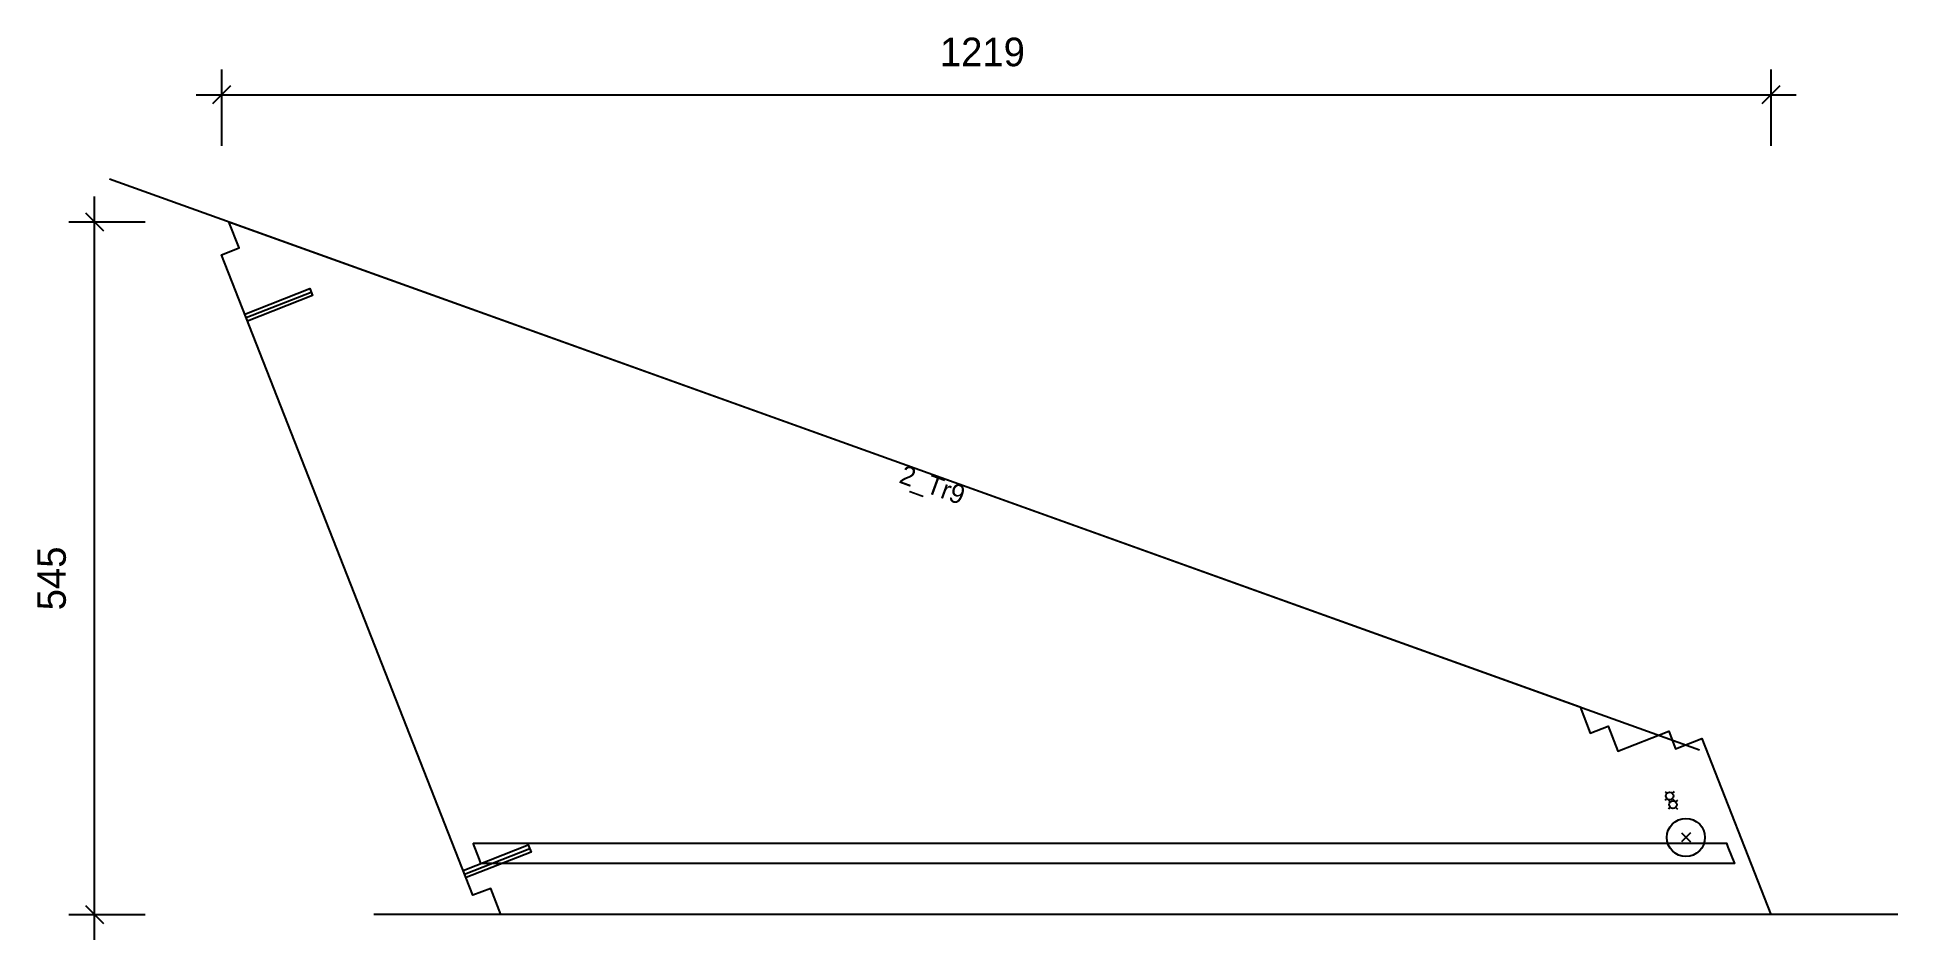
# Model space of a CAD drawing. Header units: millimetres. Extents: x -145 to 1319, y -20 to 690.
import ezdxf
from ezdxf.enums import TextEntityAlignment as Align

# ---------------------------------------------------------------- set-up
doc = ezdxf.new("R2010")
doc.units = ezdxf.units.MM
for name, color, linetype in [('CONTOUR', 7, 'CONTINUOUS'), ('CUT_RISER', 7, 'CONTINUOUS'), ('DIMLINES', 7, 'CONTINUOUS'), ('DIMLINESTEXT', 7, 'CONTINUOUS'), ('DRILLINGSOTHER', 7, 'CONTINUOUS'), ('DRILLINGSSIDE', 7, 'CONTINUOUS'), ('EXTRATREADBACKPROFILELINES', 7, 'CONTINUOUS'), ('EXTRATREADBACKPROFILELINESTEXT', 7, 'CONTINUOUS'), ('EXTRATREADFRONTPROFILELINES', 7, 'CONTINUOUS')]:
    doc.layers.add(name, color=color, linetype=linetype)

msp = doc.modelspace()

# ---------------------------------------------------------------- linework, layer by layer
at = {"layer": 'CONTOUR', "color": 0, "linetype": '0'}
msp.add_lwpolyline([(1069.053, 163.165), (1077.096, 142.688), (1091.058, 148.172), (1098.793, 128.48), (1138.816, 144.201), (1144.3, 130.239), (1164.777, 138.282), (1219.093, 0), (219.923, 0), (211.88, 20.477), (197.919, 14.993), (0, 518.874), (13.962, 524.358), (5.918, 544.835), (1069.053, 163.165)], dxfattribs=at)
at = {"layer": 'CUT_RISER', "color": 1, "linetype": '1'}
msp.add_lwpolyline([(197.927, 56), (205.927, 56), (238.27, 56), (270.612, 56), (302.955, 56), (335.297, 56), (367.64, 56), (399.983, 56), (432.325, 56), (464.668, 56), (497.01, 56), (529.353, 56), (561.695, 56), (594.038, 56), (626.38, 56), (658.723, 56), (691.066, 56), (699.066, 56), (731.408, 56), (763.751, 56), (796.093, 56), (828.436, 56), (860.778, 56), (893.121, 56), (925.464, 56), (957.806, 56), (990.149, 56), (1022.491, 56), (1054.834, 56), (1087.176, 56), (1119.519, 56), (1151.861, 56), (1184.204, 56), (1185.461, 52.8), (1190.489, 40), (1182.489, 40), (1149.879, 40), (1117.27, 40), (1084.661, 40), (1052.052, 40), (1019.442, 40), (986.833, 40), (954.224, 40), (921.615, 40), (889.006, 40), (856.396, 40), (823.787, 40), (791.178, 40), (758.569, 40), (725.959, 40), (693.35, 40), (660.741, 40), (628.132, 40), (595.523, 40), (562.913, 40), (530.304, 40), (497.695, 40), (465.086, 40), (432.476, 40), (399.867, 40), (367.258, 40), (334.649, 40), (302.04, 40), (269.43, 40), (236.821, 40), (204.212, 40), (202.955, 43.2), (197.927, 56)], dxfattribs=at)
at = {"layer": 'DIMLINES', "color": 0}
for p, q in [((0, 664.835), (0, 604.835)), ((1219.093, 664.835), (1219.093, 604.835)), ((-20, 644.835), (1239.093, 644.835)), ((7.071, 651.906), (-7.071, 637.764)), ((1226.164, 651.906), (1212.022, 637.764)), ((-100, -20), (-100, 564.835)), ((-120, 544.835), (-60, 544.835)), ((-107.071, 551.906), (-92.929, 537.764)), ((-120, 0), (-60, 0)), ((-107.071, 7.071), (-92.929, -7.071))]:
    msp.add_line(p, q, dxfattribs=at)
at = {"layer": 'DRILLINGSOTHER', "color": 3}
for p, q in [((1137.376, 91.11), (1135.962, 89.695)), ((1135.963, 96.766), (1137.377, 95.352)), ((1138.635, 89.963), (1140.049, 88.549)), ((1141.618, 91.11), (1143.032, 89.695)), ((1143.033, 96.766), (1141.619, 95.352)), ((1145.705, 89.963), (1144.291, 88.549)), ((1140.049, 84.306), (1138.634, 82.892)), ((1144.291, 84.306), (1145.704, 82.892)), ((1155.889, 64.036), (1148.818, 56.965)), ((1148.819, 64.036), (1155.888, 56.965))]:
    msp.add_line(p, q, dxfattribs=at)
for centre, radius in [((1139.498, 93.231), 3), ((1142.17, 86.428), 3), ((1152.354, 60.5), 15)]:
    msp.add_circle(centre, radius, dxfattribs=at)
at = {"layer": 'DRILLINGSSIDE', "color": 3}
for p, q in [((19.38, 469.535), (70.572, 489.643)), ((191.338, 31.747), (242.53, 51.855))]:
    msp.add_line(p, q, dxfattribs=at)
at = {"layer": 'DRILLINGSSIDE', "color": 3, "linetype": '3'}
for points in [[(18.283, 472.328), (69.475, 492.436), (71.669, 486.851), (20.476, 466.743)], [(190.241, 34.539), (241.434, 54.647), (243.627, 49.062), (192.435, 28.955)]]:
    msp.add_lwpolyline(points, dxfattribs=at)
at = {"layer": 'EXTRATREADBACKPROFILELINES', "color": 2}
msp.add_line((-88.2, 578.624), (1163.172, 129.376), dxfattribs=at)
at = {"layer": 'EXTRATREADFRONTPROFILELINES', "color": 2}
msp.add_line((1319.093, 0), (119.923, 0), dxfattribs=at)

# ---------------------------------------------------------------- texts
at = {"layer": 'DIMLINESTEXT'}
msp.add_text('1219', height=22.5, dxfattribs=at).set_placement((565.299, 689.835), align=Align.TOP_LEFT)
msp.add_text('545', height=22.5, rotation=90, dxfattribs=at).set_placement((-145, 239.232), align=Align.TOP_LEFT)
at = {"layer": 'EXTRATREADBACKPROFILELINESTEXT'}
msp.add_text('2_Tr9', height=15, rotation=340, dxfattribs=at).set_placement((537.486, 354), align=Align.TOP_LEFT)

doc.saveas('drawing.dxf')
